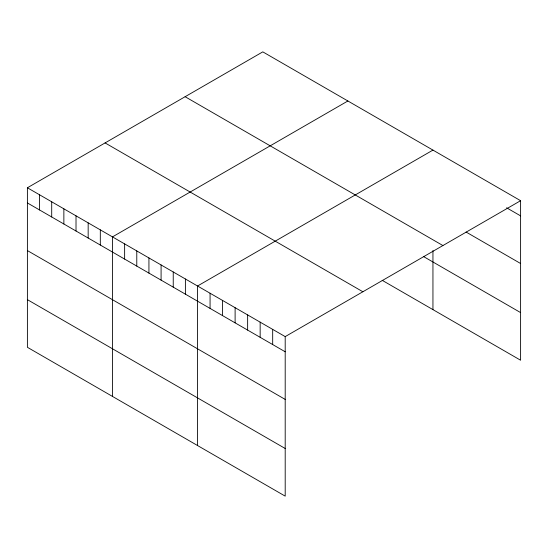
<?xml version="1.0" encoding="UTF-8"?>
<svg xmlns="http://www.w3.org/2000/svg" width="548" height="548" viewBox="0 0 548 548"><rect width="100%" height="100%" fill="white"/><g stroke="black" fill="none" stroke-linecap="round" stroke-linejoin="round"><path stroke-width="0.82" d="M27.4 187.772L285.2 336.609L285.2 496.139L27.4 347.302L27.4 187.772L262.8 51.861L520.6 200.698L520.6 360.228L382.189 280.316M347.877 100.983L112.47 236.887L112.47 396.416M432.947 150.097L197.547 286.001L197.547 445.531M285.2 336.609L520.6 200.698M506.605 207.795L520.6 215.871M466.095 232.044L520.6 263.513M185.121 96.715L442.914 245.552M423.652 256.622L520.6 312.593M105.086 142.918L362.879 291.762M27.4 202.945L285.2 351.782M27.4 250.58L285.2 399.417M27.4 299.66L285.2 448.497M432.947 250.532L432.947 309.627M272.678 329.382L272.678 344.548M260.156 322.149L260.156 337.321M247.634 314.922L247.634 330.095M235.113 307.695L235.113 322.861M222.591 300.462L222.591 315.634M210.069 293.235L210.069 308.408M185.395 278.987L185.395 294.16M173.237 271.972L173.237 287.145M161.085 264.951L161.085 280.124M148.933 257.937L148.933 273.11M136.781 250.922L136.781 266.095M124.629 243.908L124.629 259.074M100.318 229.872L100.318 245.045M88.166 222.858L88.166 238.024M76.014 215.837L76.014 231.009M63.863 208.822L63.863 223.995M51.704 201.808L51.704 216.974M39.552 194.787L39.552 209.959"/></g></svg>
